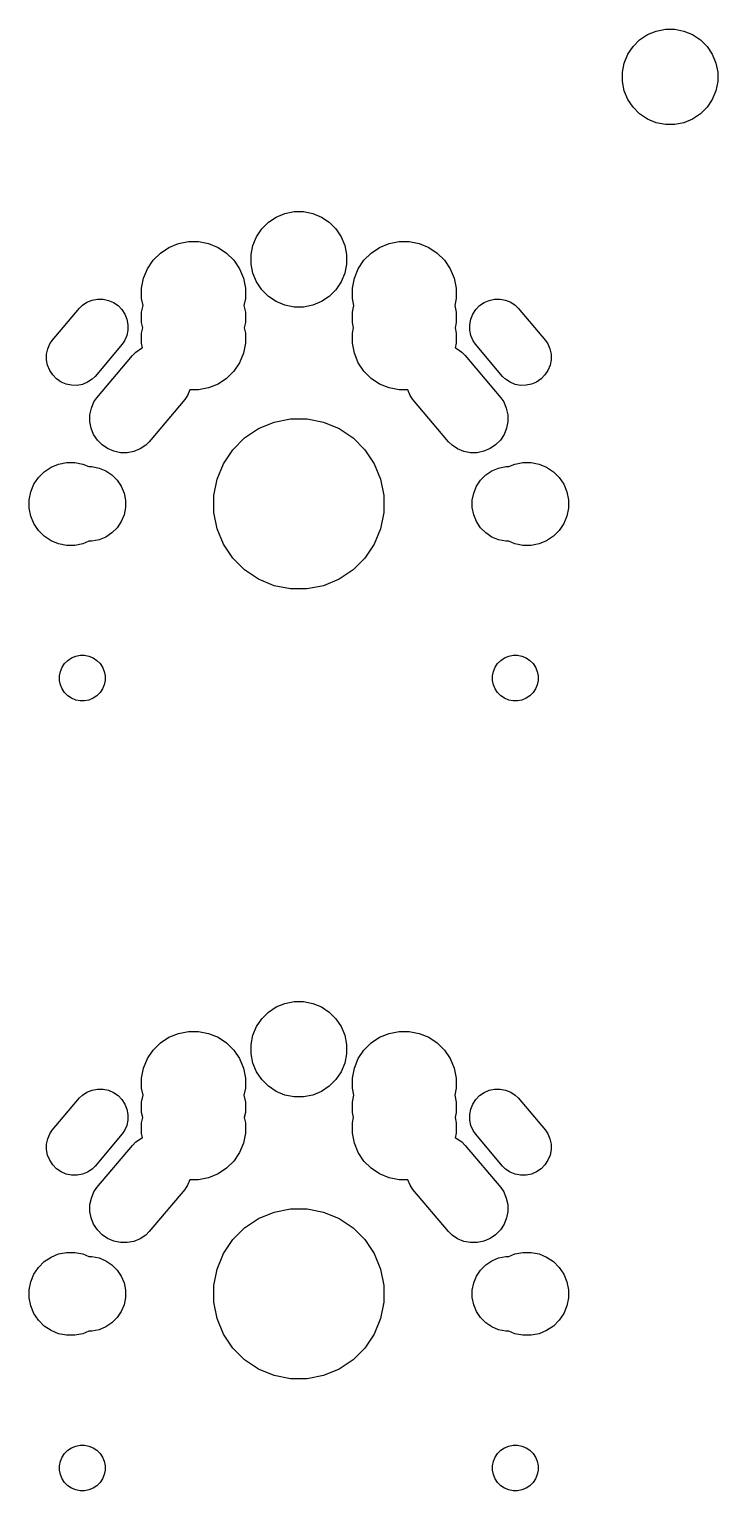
# Model space of a CAD drawing. Extents: x 38 to 192, y -155 to -33.
# Drawn here: x 136.75 to 153.35, y -92.8 to -57.55 of the extents above; entities that cross this region are included whole.
import ezdxf

# ---------------------------------------------------------------- set-up
doc = ezdxf.new("R2010")
doc.units = 0
doc.layers.add('BLACK', color=7, linetype='CONTINUOUS')

msp = doc.modelspace()

# ---------------------------------------------------------------- linework, layer by layer
at = {"layer": 'BLACK', "linetype": 'CONTINUOUS'}
for p, q in [((151.307, -57.9669), (151.467, -57.8067)), ((151.467, -57.8067), (151.655, -57.6809)), ((151.655, -57.6809), (151.865, -57.5942)), ((151.865, -57.5942), (152.087, -57.55)), ((152.087, -57.55), (152.313, -57.55)), ((152.313, -57.55), (152.535, -57.5942)), ((152.535, -57.5942), (152.745, -57.6809)), ((152.745, -57.6809), (152.933, -57.8067)), ((152.933, -57.8067), (153.093, -57.9669)), ((151.094, -58.3646), (151.181, -58.1553)), ((151.181, -58.1553), (151.307, -57.9669)), ((153.093, -57.9669), (153.219, -58.1553)), ((153.219, -58.1553), (153.306, -58.3646)), ((151.05, -58.5867), (151.094, -58.3646)), ((153.306, -58.3646), (153.35, -58.5867)), ((151.05, -58.8133), (151.05, -58.5867)), ((151.094, -59.0354), (151.05, -58.8133)), ((153.35, -58.8133), (153.306, -59.0354)), ((153.35, -58.5867), (153.35, -58.8133)), ((151.181, -59.2447), (151.094, -59.0354)), ((153.306, -59.0354), (153.219, -59.2447)), ((151.307, -59.4331), (151.181, -59.2447)), ((151.467, -59.5933), (151.307, -59.4331)), ((153.093, -59.4331), (152.933, -59.5933)), ((153.219, -59.2447), (153.093, -59.4331)), ((151.655, -59.7191), (151.467, -59.5933)), ((151.865, -59.8058), (151.655, -59.7191)), ((152.087, -59.85), (151.865, -59.8058)), ((152.313, -59.85), (152.087, -59.85)), ((152.535, -59.8058), (152.313, -59.85)), ((152.745, -59.7191), (152.535, -59.8058)), ((152.933, -59.5933), (152.745, -59.7191)), ((142.705, -62.0809), (142.915, -61.9942)), ((142.915, -61.9942), (143.137, -61.95)), ((143.137, -61.95), (143.363, -61.95)), ((143.363, -61.95), (143.585, -61.9942)), ((143.585, -61.9942), (143.795, -62.0809)), ((142.231, -62.5553), (142.357, -62.3669)), ((142.357, -62.3669), (142.517, -62.2067)), ((142.517, -62.2067), (142.705, -62.0809)), ((143.795, -62.0809), (143.983, -62.2067)), ((143.983, -62.2067), (144.143, -62.3669)), ((144.143, -62.3669), (144.269, -62.5553)), ((140.118, -62.8123), (140.345, -62.718)), ((140.345, -62.718), (140.587, -62.67)), ((140.587, -62.67), (140.833, -62.67)), ((140.833, -62.67), (141.075, -62.718)), ((141.075, -62.718), (141.302, -62.8123)), ((142.144, -62.7646), (142.231, -62.5553)), ((144.269, -62.5553), (144.356, -62.7646)), ((145.198, -62.8123), (145.425, -62.718)), ((145.425, -62.718), (145.667, -62.67)), ((145.667, -62.67), (145.913, -62.67)), ((145.913, -62.67), (146.155, -62.718)), ((146.155, -62.718), (146.382, -62.8123)), ((139.739, -63.1232), (139.913, -62.9491)), ((139.913, -62.9491), (140.118, -62.8123)), ((141.302, -62.8123), (141.507, -62.9491)), ((141.507, -62.9491), (141.681, -63.1232)), ((142.1, -62.9867), (142.144, -62.7646)), ((142.1, -63.2133), (142.1, -62.9867)), ((144.356, -62.7646), (144.4, -62.9867)), ((144.4, -62.9867), (144.4, -63.2133)), ((144.819, -63.1232), (144.993, -62.9491)), ((144.993, -62.9491), (145.198, -62.8123)), ((146.382, -62.8123), (146.587, -62.9491)), ((146.587, -62.9491), (146.761, -63.1232)), ((139.508, -63.5554), (139.602, -63.3279)), ((139.602, -63.3279), (139.739, -63.1232)), ((141.681, -63.1232), (141.818, -63.3279)), ((141.818, -63.3279), (141.912, -63.5554)), ((142.144, -63.4354), (142.1, -63.2133)), ((142.231, -63.6447), (142.144, -63.4354)), ((144.356, -63.4354), (144.269, -63.6447)), ((144.4, -63.2133), (144.356, -63.4354)), ((144.588, -63.5554), (144.682, -63.3279)), ((144.682, -63.3279), (144.819, -63.1232)), ((146.761, -63.1232), (146.898, -63.3279)), ((146.898, -63.3279), (146.992, -63.5554)), ((139.46, -63.7969), (139.508, -63.5554)), ((139.46, -64.0431), (139.46, -63.7969)), ((141.912, -63.5554), (141.96, -63.7969)), ((141.96, -63.7969), (141.96, -64.0431)), ((142.357, -63.8331), (142.231, -63.6447)), ((144.269, -63.6447), (144.143, -63.8331)), ((144.54, -63.7969), (144.588, -63.5554)), ((144.54, -64.0431), (144.54, -63.7969)), ((146.992, -63.5554), (147.04, -63.7969)), ((147.04, -63.7969), (147.04, -64.0431)), ((138.031, -64.2072), (138.142, -64.1345)), ((138.142, -64.1345), (138.266, -64.085)), ((138.266, -64.085), (138.396, -64.0604)), ((138.396, -64.0604), (138.529, -64.0619)), ((138.529, -64.0619), (138.659, -64.0893)), ((138.659, -64.0893), (138.782, -64.1415)), ((138.782, -64.1415), (138.891, -64.2165)), ((139.493, -64.21), (139.46, -64.0431)), ((141.96, -64.0431), (141.927, -64.21)), ((142.517, -63.9933), (142.357, -63.8331)), ((142.705, -64.1191), (142.517, -63.9933)), ((142.915, -64.2058), (142.705, -64.1191)), ((143.795, -64.1191), (143.585, -64.2058)), ((143.983, -63.9933), (143.795, -64.1191)), ((144.143, -63.8331), (143.983, -63.9933)), ((144.573, -64.21), (144.54, -64.0431)), ((147.04, -64.0431), (147.007, -64.21)), ((147.609, -64.2165), (147.718, -64.1415)), ((147.718, -64.1415), (147.841, -64.0893)), ((147.841, -64.0893), (147.971, -64.0619)), ((147.971, -64.0619), (148.104, -64.0604)), ((148.104, -64.0604), (148.234, -64.085)), ((148.234, -64.085), (148.358, -64.1345)), ((148.358, -64.1345), (148.469, -64.2072)), ((137.306, -65.0554), (137.96, -64.2768)), ((137.96, -64.2768), (138.031, -64.2072)), ((138.891, -64.2165), (138.984, -64.3116)), ((138.984, -64.3116), (139.057, -64.4229)), ((139.057, -64.4229), (139.106, -64.5463)), ((139.46, -64.3769), (139.493, -64.21)), ((139.46, -64.6231), (139.46, -64.3769)), ((141.927, -64.21), (141.96, -64.3769)), ((141.96, -64.3769), (141.96, -64.6231)), ((143.137, -64.25), (142.915, -64.2058)), ((143.363, -64.25), (143.137, -64.25)), ((143.585, -64.2058), (143.363, -64.25)), ((144.54, -64.3769), (144.573, -64.21)), ((144.54, -64.6231), (144.54, -64.3769)), ((147.007, -64.21), (147.04, -64.3769)), ((147.04, -64.3769), (147.04, -64.6231)), ((147.394, -64.5463), (147.443, -64.4229)), ((147.443, -64.4229), (147.516, -64.3116)), ((147.516, -64.3116), (147.609, -64.2165)), ((148.469, -64.2072), (148.54, -64.2768)), ((148.54, -64.2768), (149.194, -65.0554)), ((139.13, -64.81), (139.102, -64.9401)), ((139.106, -64.5463), (139.131, -64.677)), ((139.131, -64.677), (139.13, -64.81)), ((139.485, -64.75), (139.46, -64.6231)), ((139.46, -64.8769), (139.485, -64.75)), ((141.96, -64.6231), (141.935, -64.75)), ((141.935, -64.75), (141.96, -64.8769)), ((144.565, -64.75), (144.54, -64.6231)), ((144.54, -64.8769), (144.565, -64.75)), ((147.04, -64.6231), (147.015, -64.75)), ((147.015, -64.75), (147.04, -64.8769)), ((147.369, -64.677), (147.394, -64.5463)), ((147.37, -64.81), (147.369, -64.677)), ((147.398, -64.9401), (147.37, -64.81)), ((137.198, -65.2599), (137.25, -65.1376)), ((137.25, -65.1376), (137.306, -65.0554)), ((138.994, -65.1446), (138.34, -65.9232)), ((139.05, -65.0624), (138.994, -65.1446)), ((139.102, -64.9401), (139.05, -65.0624)), ((139.46, -65.1231), (139.46, -64.8769)), ((139.483, -65.2364), (139.46, -65.1231)), ((141.96, -65.1231), (141.912, -65.3646)), ((141.96, -64.8769), (141.96, -65.1231)), ((144.54, -65.1231), (144.54, -64.8769)), ((144.588, -65.3646), (144.54, -65.1231)), ((147.04, -65.1231), (147.017, -65.2364)), ((147.04, -64.8769), (147.04, -65.1231)), ((147.45, -65.0624), (147.398, -64.9401)), ((147.506, -65.1446), (147.45, -65.0624)), ((148.16, -65.9232), (147.506, -65.1446)), ((149.194, -65.0554), (149.25, -65.1376)), ((149.25, -65.1376), (149.302, -65.2599)), ((137.169, -65.523), (137.17, -65.39)), ((137.194, -65.6537), (137.169, -65.523)), ((137.17, -65.39), (137.198, -65.2599)), ((138.38, -66.4395), (139.236, -65.4199)), ((139.236, -65.4199), (139.323, -65.3347)), ((139.323, -65.3347), (139.459, -65.2459)), ((139.459, -65.2459), (139.483, -65.2364)), ((141.912, -65.3646), (141.818, -65.5921)), ((144.682, -65.5921), (144.588, -65.3646)), ((147.017, -65.2364), (147.041, -65.2459)), ((147.041, -65.2459), (147.177, -65.3347)), ((147.177, -65.3347), (147.264, -65.4199)), ((147.264, -65.4199), (148.12, -66.4395)), ((149.302, -65.2599), (149.33, -65.39)), ((149.331, -65.523), (149.306, -65.6537)), ((149.33, -65.39), (149.331, -65.523)), ((137.243, -65.7771), (137.194, -65.6537)), ((137.316, -65.8884), (137.243, -65.7771)), ((137.409, -65.9835), (137.316, -65.8884)), ((141.681, -65.7968), (141.507, -65.9709)), ((141.818, -65.5921), (141.681, -65.7968)), ((144.819, -65.7968), (144.682, -65.5921)), ((144.993, -65.9709), (144.819, -65.7968)), ((149.184, -65.8884), (149.091, -65.9835)), ((149.257, -65.7771), (149.184, -65.8884)), ((149.306, -65.6537), (149.257, -65.7771)), ((137.518, -66.0585), (137.409, -65.9835)), ((137.641, -66.1107), (137.518, -66.0585)), ((137.771, -66.1381), (137.641, -66.1107)), ((137.904, -66.1396), (137.771, -66.1381)), ((138.034, -66.115), (137.904, -66.1396)), ((138.158, -66.0655), (138.034, -66.115)), ((138.269, -65.9928), (138.158, -66.0655)), ((138.34, -65.9232), (138.269, -65.9928)), ((140.624, -66.25), (140.569, -66.38)), ((140.833, -66.25), (140.624, -66.25)), ((141.075, -66.202), (140.833, -66.25)), ((141.302, -66.1077), (141.075, -66.202)), ((141.507, -65.9709), (141.302, -66.1077)), ((145.198, -66.1077), (144.993, -65.9709)), ((145.425, -66.202), (145.198, -66.1077)), ((145.667, -66.25), (145.425, -66.202)), ((145.876, -66.25), (145.667, -66.25)), ((145.931, -66.38), (145.876, -66.25)), ((148.231, -65.9928), (148.16, -65.9232)), ((148.342, -66.0655), (148.231, -65.9928)), ((148.466, -66.115), (148.342, -66.0655)), ((148.596, -66.1396), (148.466, -66.115)), ((148.729, -66.1381), (148.596, -66.1396)), ((148.859, -66.1107), (148.729, -66.1381)), ((148.982, -66.0585), (148.859, -66.1107)), ((149.091, -65.9835), (148.982, -66.0585)), ((138.248, -66.6895), (138.311, -66.54)), ((138.311, -66.54), (138.38, -66.4395)), ((140.5, -66.4805), (139.644, -67.5001)), ((140.569, -66.38), (140.5, -66.4805)), ((146, -66.4805), (145.931, -66.38)), ((146.856, -67.5001), (146, -66.4805)), ((148.12, -66.4395), (148.189, -66.54)), ((148.189, -66.54), (148.252, -66.6895)), ((138.212, -67.011), (138.214, -66.8485)), ((138.214, -66.8485), (138.248, -66.6895)), ((142.652, -67.0288), (143.048, -66.95)), ((143.048, -66.95), (143.452, -66.95)), ((143.452, -66.95), (143.848, -67.0288)), ((148.252, -66.6895), (148.286, -66.8485)), ((148.286, -66.8485), (148.288, -67.011)), ((138.242, -67.1708), (138.212, -67.011)), ((138.303, -67.3216), (138.242, -67.1708)), ((138.392, -67.4577), (138.303, -67.3216)), ((141.943, -67.4077), (142.279, -67.1833)), ((142.279, -67.1833), (142.652, -67.0288)), ((143.848, -67.0288), (144.221, -67.1833)), ((144.221, -67.1833), (144.557, -67.4077)), ((148.197, -67.3216), (148.108, -67.4577)), ((148.258, -67.1708), (148.197, -67.3216)), ((148.288, -67.011), (148.258, -67.1708)), ((138.505, -67.5738), (138.392, -67.4577)), ((138.64, -67.6656), (138.505, -67.5738)), ((138.789, -67.7294), (138.64, -67.6656)), ((139.421, -67.6741), (139.27, -67.7347)), ((139.557, -67.5853), (139.421, -67.6741)), ((139.644, -67.5001), (139.557, -67.5853)), ((141.658, -67.6932), (141.943, -67.4077)), ((144.557, -67.4077), (144.842, -67.6932)), ((146.943, -67.5853), (146.856, -67.5001)), ((147.079, -67.6741), (146.943, -67.5853)), ((147.23, -67.7347), (147.079, -67.6741)), ((147.86, -67.6656), (147.711, -67.7294)), ((147.995, -67.5738), (147.86, -67.6656)), ((148.108, -67.4577), (147.995, -67.5738)), ((137.458, -68.0384), (137.652, -68)), ((137.652, -68), (137.848, -68)), ((137.848, -68), (138.042, -68.0384)), ((138.948, -67.7628), (138.789, -67.7294)), ((139.111, -67.7646), (138.948, -67.7628)), ((139.27, -67.7347), (139.111, -67.7646)), ((141.279, -68.402), (141.433, -68.029)), ((141.433, -68.029), (141.658, -67.6932)), ((144.842, -67.6932), (145.067, -68.029)), ((145.067, -68.029), (145.221, -68.402)), ((147.389, -67.7646), (147.23, -67.7347)), ((147.552, -67.7628), (147.389, -67.7646)), ((147.711, -67.7294), (147.552, -67.7628)), ((148.458, -68.0384), (148.652, -68)), ((148.652, -68), (148.848, -68)), ((148.848, -68), (149.042, -68.0384)), ((136.864, -68.5263), (136.973, -68.3625)), ((136.973, -68.3625), (137.113, -68.2232)), ((137.113, -68.2232), (137.276, -68.1138)), ((137.276, -68.1138), (137.458, -68.0384)), ((138.042, -68.0384), (138.19, -68.1)), ((138.19, -68.1), (138.259, -68.1)), ((138.259, -68.1), (138.433, -68.1346)), ((138.433, -68.1346), (138.596, -68.2024)), ((138.596, -68.2024), (138.744, -68.3009)), ((138.744, -68.3009), (138.869, -68.4263)), ((147.631, -68.4263), (147.756, -68.3009)), ((147.756, -68.3009), (147.904, -68.2024)), ((147.904, -68.2024), (148.067, -68.1346)), ((148.067, -68.1346), (148.241, -68.1)), ((148.241, -68.1), (148.31, -68.1)), ((148.31, -68.1), (148.458, -68.0384)), ((149.042, -68.0384), (149.224, -68.1138)), ((149.224, -68.1138), (149.387, -68.2232)), ((149.387, -68.2232), (149.527, -68.3625)), ((149.527, -68.3625), (149.636, -68.5263)), ((136.75, -68.9015), (136.788, -68.7083)), ((136.788, -68.7083), (136.864, -68.5263)), ((138.869, -68.4263), (138.968, -68.5737)), ((138.968, -68.5737), (139.035, -68.7375)), ((139.035, -68.7375), (139.07, -68.9114)), ((141.2, -68.7981), (141.279, -68.402)), ((145.221, -68.402), (145.3, -68.7981)), ((147.43, -68.9114), (147.465, -68.7375)), ((147.465, -68.7375), (147.532, -68.5737)), ((147.532, -68.5737), (147.631, -68.4263)), ((149.636, -68.5263), (149.712, -68.7083)), ((149.712, -68.7083), (149.75, -68.9015)), ((136.75, -69.0985), (136.75, -68.9015)), ((139.07, -69.0886), (139.035, -69.2625)), ((139.07, -68.9114), (139.07, -69.0886)), ((141.2, -69.2019), (141.2, -68.7981)), ((145.3, -68.7981), (145.3, -69.2019)), ((147.43, -69.0886), (147.43, -68.9114)), ((147.465, -69.2625), (147.43, -69.0886)), ((149.75, -68.9015), (149.75, -69.0985)), ((136.788, -69.2917), (136.75, -69.0985)), ((136.864, -69.4737), (136.788, -69.2917)), ((138.968, -69.4263), (138.869, -69.5737)), ((139.035, -69.2625), (138.968, -69.4263)), ((141.279, -69.598), (141.2, -69.2019)), ((145.3, -69.2019), (145.221, -69.598)), ((147.532, -69.4263), (147.465, -69.2625)), ((147.631, -69.5737), (147.532, -69.4263)), ((149.712, -69.2917), (149.636, -69.4737)), ((149.75, -69.0985), (149.712, -69.2917)), ((136.973, -69.6375), (136.864, -69.4737)), ((137.113, -69.7768), (136.973, -69.6375)), ((137.276, -69.8862), (137.113, -69.7768)), ((138.744, -69.6991), (138.596, -69.7976)), ((138.869, -69.5737), (138.744, -69.6991)), ((141.433, -69.971), (141.279, -69.598)), ((145.221, -69.598), (145.067, -69.971)), ((147.756, -69.6991), (147.631, -69.5737)), ((147.904, -69.7976), (147.756, -69.6991)), ((149.387, -69.7768), (149.224, -69.8862)), ((149.527, -69.6375), (149.387, -69.7768)), ((149.636, -69.4737), (149.527, -69.6375)), ((137.458, -69.9616), (137.276, -69.8862)), ((137.652, -70), (137.458, -69.9616)), ((137.848, -70), (137.652, -70)), ((138.042, -69.9616), (137.848, -70)), ((138.19, -69.9), (138.042, -69.9616)), ((138.259, -69.9), (138.19, -69.9)), ((138.433, -69.8654), (138.259, -69.9)), ((138.596, -69.7976), (138.433, -69.8654)), ((141.658, -70.3068), (141.433, -69.971)), ((145.067, -69.971), (144.842, -70.3068)), ((148.067, -69.8654), (147.904, -69.7976)), ((148.241, -69.9), (148.067, -69.8654)), ((148.31, -69.9), (148.241, -69.9)), ((148.458, -69.9616), (148.31, -69.9)), ((148.652, -70), (148.458, -69.9616)), ((148.848, -70), (148.652, -70)), ((149.042, -69.9616), (148.848, -70)), ((149.224, -69.8862), (149.042, -69.9616)), ((141.943, -70.5923), (141.658, -70.3068)), ((144.842, -70.3068), (144.557, -70.5923)), ((142.279, -70.8167), (141.943, -70.5923)), ((142.652, -70.9712), (142.279, -70.8167)), ((144.221, -70.8167), (143.848, -70.9712)), ((144.557, -70.5923), (144.221, -70.8167)), ((143.048, -71.05), (142.652, -70.9712)), ((143.452, -71.05), (143.048, -71.05)), ((143.848, -70.9712), (143.452, -71.05)), ((137.501, -73.0396), (137.543, -72.9395)), ((137.543, -72.9395), (137.603, -72.8494)), ((137.603, -72.8494), (137.679, -72.7728)), ((137.679, -72.7728), (137.769, -72.7126)), ((137.769, -72.7126), (137.87, -72.6711)), ((137.87, -72.6711), (137.976, -72.65)), ((137.976, -72.65), (138.084, -72.65)), ((138.084, -72.65), (138.19, -72.6711)), ((138.19, -72.6711), (138.291, -72.7126)), ((138.291, -72.7126), (138.381, -72.7728)), ((138.381, -72.7728), (138.457, -72.8494)), ((138.457, -72.8494), (138.517, -72.9395)), ((138.517, -72.9395), (138.559, -73.0396)), ((147.941, -73.0396), (147.983, -72.9395)), ((147.983, -72.9395), (148.043, -72.8494)), ((148.043, -72.8494), (148.119, -72.7728)), ((148.119, -72.7728), (148.209, -72.7126)), ((148.209, -72.7126), (148.31, -72.6711)), ((148.31, -72.6711), (148.416, -72.65)), ((148.416, -72.65), (148.524, -72.65)), ((148.524, -72.65), (148.63, -72.6711)), ((148.63, -72.6711), (148.731, -72.7126)), ((148.731, -72.7126), (148.821, -72.7728)), ((148.821, -72.7728), (148.897, -72.8494)), ((148.897, -72.8494), (148.957, -72.9395)), ((148.957, -72.9395), (148.999, -73.0396)), ((137.48, -73.1458), (137.501, -73.0396)), ((137.48, -73.2542), (137.48, -73.1458)), ((137.501, -73.3604), (137.48, -73.2542)), ((138.559, -73.0396), (138.58, -73.1458)), ((138.58, -73.2542), (138.559, -73.3604)), ((138.58, -73.1458), (138.58, -73.2542)), ((147.92, -73.1458), (147.941, -73.0396)), ((147.92, -73.2542), (147.92, -73.1458)), ((147.941, -73.3604), (147.92, -73.2542)), ((148.999, -73.0396), (149.02, -73.1458)), ((149.02, -73.2542), (148.999, -73.3604)), ((149.02, -73.1458), (149.02, -73.2542)), ((137.543, -73.4605), (137.501, -73.3604)), ((137.603, -73.5506), (137.543, -73.4605)), ((137.679, -73.6272), (137.603, -73.5506)), ((137.769, -73.6874), (137.679, -73.6272)), ((138.381, -73.6272), (138.291, -73.6874)), ((138.457, -73.5506), (138.381, -73.6272)), ((138.517, -73.4605), (138.457, -73.5506)), ((138.559, -73.3604), (138.517, -73.4605)), ((147.983, -73.4605), (147.941, -73.3604)), ((148.043, -73.5506), (147.983, -73.4605)), ((148.119, -73.6272), (148.043, -73.5506)), ((148.209, -73.6874), (148.119, -73.6272)), ((148.821, -73.6272), (148.731, -73.6874)), ((148.897, -73.5506), (148.821, -73.6272)), ((148.957, -73.4605), (148.897, -73.5506)), ((148.999, -73.3604), (148.957, -73.4605)), ((137.87, -73.7289), (137.769, -73.6874)), ((137.976, -73.75), (137.87, -73.7289)), ((138.084, -73.75), (137.976, -73.75)), ((138.19, -73.7289), (138.084, -73.75)), ((138.291, -73.6874), (138.19, -73.7289)), ((148.31, -73.7289), (148.209, -73.6874)), ((148.416, -73.75), (148.31, -73.7289)), ((148.524, -73.75), (148.416, -73.75)), ((148.63, -73.7289), (148.524, -73.75)), ((148.731, -73.6874), (148.63, -73.7289)), ((142.705, -81.1309), (142.915, -81.0442)), ((142.915, -81.0442), (143.137, -81)), ((143.137, -81), (143.363, -81)), ((143.363, -81), (143.585, -81.0442)), ((143.585, -81.0442), (143.795, -81.1309)), ((142.231, -81.6053), (142.357, -81.4169)), ((142.357, -81.4169), (142.517, -81.2567)), ((142.517, -81.2567), (142.705, -81.1309)), ((143.795, -81.1309), (143.983, -81.2567)), ((143.983, -81.2567), (144.143, -81.4169)), ((144.143, -81.4169), (144.269, -81.6053)), ((140.118, -81.8623), (140.345, -81.768)), ((140.345, -81.768), (140.587, -81.72)), ((140.587, -81.72), (140.833, -81.72)), ((140.833, -81.72), (141.075, -81.768)), ((141.075, -81.768), (141.302, -81.8623)), ((142.144, -81.8146), (142.231, -81.6053)), ((144.269, -81.6053), (144.356, -81.8146)), ((145.198, -81.8623), (145.425, -81.768)), ((145.425, -81.768), (145.667, -81.72)), ((145.667, -81.72), (145.913, -81.72)), ((145.913, -81.72), (146.155, -81.768)), ((146.155, -81.768), (146.382, -81.8623)), ((139.739, -82.1732), (139.913, -81.9991)), ((139.913, -81.9991), (140.118, -81.8623)), ((141.302, -81.8623), (141.507, -81.9991)), ((141.507, -81.9991), (141.681, -82.1732)), ((142.1, -82.0367), (142.144, -81.8146)), ((142.1, -82.2633), (142.1, -82.0367)), ((144.356, -81.8146), (144.4, -82.0367)), ((144.4, -82.0367), (144.4, -82.2633)), ((144.819, -82.1732), (144.993, -81.9991)), ((144.993, -81.9991), (145.198, -81.8623)), ((146.382, -81.8623), (146.587, -81.9991)), ((146.587, -81.9991), (146.761, -82.1732)), ((139.508, -82.6054), (139.602, -82.3779)), ((139.602, -82.3779), (139.739, -82.1732)), ((141.681, -82.1732), (141.818, -82.3779)), ((141.818, -82.3779), (141.912, -82.6054)), ((142.144, -82.4854), (142.1, -82.2633)), ((144.4, -82.2633), (144.356, -82.4854)), ((144.588, -82.6054), (144.682, -82.3779)), ((144.682, -82.3779), (144.819, -82.1732)), ((146.761, -82.1732), (146.898, -82.3779)), ((146.898, -82.3779), (146.992, -82.6054)), ((139.46, -82.8469), (139.508, -82.6054)), ((141.912, -82.6054), (141.96, -82.8469)), ((142.231, -82.6947), (142.144, -82.4854)), ((142.357, -82.8831), (142.231, -82.6947)), ((144.269, -82.6947), (144.143, -82.8831)), ((144.356, -82.4854), (144.269, -82.6947)), ((144.54, -82.8469), (144.588, -82.6054)), ((146.992, -82.6054), (147.04, -82.8469)), ((138.031, -83.2572), (138.142, -83.1845)), ((138.142, -83.1845), (138.266, -83.135)), ((138.266, -83.135), (138.396, -83.1104)), ((138.396, -83.1104), (138.529, -83.1119)), ((138.529, -83.1119), (138.659, -83.1393)), ((138.659, -83.1393), (138.782, -83.1915)), ((139.46, -83.0931), (139.46, -82.8469)), ((139.493, -83.26), (139.46, -83.0931)), ((141.96, -83.0931), (141.927, -83.26)), ((141.96, -82.8469), (141.96, -83.0931)), ((142.517, -83.0433), (142.357, -82.8831)), ((142.705, -83.1691), (142.517, -83.0433)), ((142.915, -83.2558), (142.705, -83.1691)), ((143.795, -83.1691), (143.585, -83.2558)), ((143.983, -83.0433), (143.795, -83.1691)), ((144.143, -82.8831), (143.983, -83.0433)), ((144.54, -83.0931), (144.54, -82.8469)), ((144.573, -83.26), (144.54, -83.0931)), ((147.04, -83.0931), (147.007, -83.26)), ((147.04, -82.8469), (147.04, -83.0931)), ((147.718, -83.1915), (147.841, -83.1393)), ((147.841, -83.1393), (147.971, -83.1119)), ((147.971, -83.1119), (148.104, -83.1104)), ((148.104, -83.1104), (148.234, -83.135)), ((148.234, -83.135), (148.358, -83.1845)), ((148.358, -83.1845), (148.469, -83.2572)), ((137.306, -84.1054), (137.96, -83.3268)), ((137.96, -83.3268), (138.031, -83.2572)), ((138.782, -83.1915), (138.891, -83.2665)), ((138.891, -83.2665), (138.984, -83.3616)), ((138.984, -83.3616), (139.057, -83.4729)), ((139.057, -83.4729), (139.106, -83.5963)), ((139.46, -83.4269), (139.493, -83.26)), ((139.46, -83.6731), (139.46, -83.4269)), ((141.927, -83.26), (141.96, -83.4269)), ((141.96, -83.4269), (141.96, -83.6731)), ((143.137, -83.3), (142.915, -83.2558)), ((143.363, -83.3), (143.137, -83.3)), ((143.585, -83.2558), (143.363, -83.3)), ((144.54, -83.4269), (144.573, -83.26)), ((144.54, -83.6731), (144.54, -83.4269)), ((147.007, -83.26), (147.04, -83.4269)), ((147.04, -83.4269), (147.04, -83.6731)), ((147.394, -83.5963), (147.443, -83.4729)), ((147.443, -83.4729), (147.516, -83.3616)), ((147.516, -83.3616), (147.609, -83.2665)), ((147.609, -83.2665), (147.718, -83.1915)), ((148.469, -83.2572), (148.54, -83.3268)), ((148.54, -83.3268), (149.194, -84.1054)), ((139.13, -83.86), (139.102, -83.9901)), ((139.106, -83.5963), (139.131, -83.727)), ((139.131, -83.727), (139.13, -83.86)), ((139.485, -83.8), (139.46, -83.6731)), ((139.46, -83.9269), (139.485, -83.8)), ((141.96, -83.6731), (141.935, -83.8)), ((141.935, -83.8), (141.96, -83.9269)), ((144.565, -83.8), (144.54, -83.6731)), ((144.54, -83.9269), (144.565, -83.8)), ((147.04, -83.6731), (147.015, -83.8)), ((147.015, -83.8), (147.04, -83.9269)), ((147.369, -83.727), (147.394, -83.5963)), ((147.37, -83.86), (147.369, -83.727)), ((147.398, -83.9901), (147.37, -83.86)), ((137.198, -84.3099), (137.25, -84.1876)), ((137.25, -84.1876), (137.306, -84.1054)), ((138.994, -84.1946), (138.34, -84.9732)), ((139.05, -84.1124), (138.994, -84.1946)), ((139.102, -83.9901), (139.05, -84.1124)), ((139.46, -84.1731), (139.46, -83.9269)), ((139.483, -84.2864), (139.46, -84.1731)), ((141.96, -84.1731), (141.912, -84.4146)), ((141.96, -83.9269), (141.96, -84.1731)), ((144.54, -84.1731), (144.54, -83.9269)), ((144.588, -84.4146), (144.54, -84.1731)), ((147.04, -84.1731), (147.017, -84.2864)), ((147.04, -83.9269), (147.04, -84.1731)), ((147.45, -84.1124), (147.398, -83.9901)), ((147.506, -84.1946), (147.45, -84.1124)), ((148.16, -84.9732), (147.506, -84.1946)), ((149.194, -84.1054), (149.25, -84.1876)), ((149.25, -84.1876), (149.302, -84.3099)), ((137.169, -84.573), (137.17, -84.44)), ((137.194, -84.7037), (137.169, -84.573)), ((137.17, -84.44), (137.198, -84.3099)), ((138.38, -85.4895), (139.236, -84.4699)), ((139.236, -84.4699), (139.323, -84.3847)), ((139.323, -84.3847), (139.459, -84.2959)), ((139.459, -84.2959), (139.483, -84.2864)), ((141.912, -84.4146), (141.818, -84.6421)), ((144.682, -84.6421), (144.588, -84.4146)), ((147.017, -84.2864), (147.041, -84.2959)), ((147.041, -84.2959), (147.177, -84.3847)), ((147.177, -84.3847), (147.264, -84.4699)), ((147.264, -84.4699), (148.12, -85.4895)), ((149.302, -84.3099), (149.33, -84.44)), ((149.331, -84.573), (149.306, -84.7037)), ((149.33, -84.44), (149.331, -84.573)), ((137.243, -84.8271), (137.194, -84.7037)), ((137.316, -84.9384), (137.243, -84.8271)), ((137.409, -85.0335), (137.316, -84.9384)), ((141.681, -84.8468), (141.507, -85.0209)), ((141.818, -84.6421), (141.681, -84.8468)), ((144.819, -84.8468), (144.682, -84.6421)), ((144.993, -85.0209), (144.819, -84.8468)), ((149.184, -84.9384), (149.091, -85.0335)), ((149.257, -84.8271), (149.184, -84.9384)), ((149.306, -84.7037), (149.257, -84.8271)), ((137.518, -85.1085), (137.409, -85.0335)), ((137.641, -85.1607), (137.518, -85.1085)), ((137.771, -85.1881), (137.641, -85.1607)), ((137.904, -85.1896), (137.771, -85.1881)), ((138.034, -85.165), (137.904, -85.1896)), ((138.158, -85.1155), (138.034, -85.165)), ((138.269, -85.0428), (138.158, -85.1155)), ((138.34, -84.9732), (138.269, -85.0428)), ((140.624, -85.3), (140.569, -85.43)), ((140.833, -85.3), (140.624, -85.3)), ((141.075, -85.252), (140.833, -85.3)), ((141.302, -85.1577), (141.075, -85.252)), ((141.507, -85.0209), (141.302, -85.1577)), ((145.198, -85.1577), (144.993, -85.0209)), ((145.425, -85.252), (145.198, -85.1577)), ((145.667, -85.3), (145.425, -85.252)), ((145.876, -85.3), (145.667, -85.3)), ((145.931, -85.43), (145.876, -85.3)), ((148.231, -85.0428), (148.16, -84.9732)), ((148.342, -85.1155), (148.231, -85.0428)), ((148.466, -85.165), (148.342, -85.1155)), ((148.596, -85.1896), (148.466, -85.165)), ((148.729, -85.1881), (148.596, -85.1896)), ((148.859, -85.1607), (148.729, -85.1881)), ((148.982, -85.1085), (148.859, -85.1607)), ((149.091, -85.0335), (148.982, -85.1085)), ((138.248, -85.7395), (138.311, -85.59)), ((138.311, -85.59), (138.38, -85.4895)), ((140.5, -85.5305), (139.644, -86.5501)), ((140.569, -85.43), (140.5, -85.5305)), ((146, -85.5305), (145.931, -85.43)), ((146.856, -86.5501), (146, -85.5305)), ((148.12, -85.4895), (148.189, -85.59)), ((148.189, -85.59), (148.252, -85.7395)), ((138.212, -86.061), (138.214, -85.8985)), ((138.214, -85.8985), (138.248, -85.7395)), ((142.652, -86.0788), (143.048, -86)), ((143.048, -86), (143.452, -86)), ((143.452, -86), (143.848, -86.0788)), ((148.252, -85.7395), (148.286, -85.8985)), ((148.286, -85.8985), (148.288, -86.061)), ((138.242, -86.2208), (138.212, -86.061)), ((138.303, -86.3716), (138.242, -86.2208)), ((141.943, -86.4577), (142.279, -86.2333)), ((142.279, -86.2333), (142.652, -86.0788)), ((143.848, -86.0788), (144.221, -86.2333)), ((144.221, -86.2333), (144.557, -86.4577)), ((148.258, -86.2208), (148.197, -86.3716)), ((148.288, -86.061), (148.258, -86.2208)), ((138.392, -86.5077), (138.303, -86.3716)), ((138.505, -86.6238), (138.392, -86.5077)), ((138.64, -86.7156), (138.505, -86.6238)), ((139.557, -86.6353), (139.421, -86.7241)), ((139.644, -86.5501), (139.557, -86.6353)), ((141.658, -86.7432), (141.943, -86.4577)), ((144.557, -86.4577), (144.842, -86.7432)), ((146.943, -86.6353), (146.856, -86.5501)), ((147.079, -86.7241), (146.943, -86.6353)), ((147.995, -86.6238), (147.86, -86.7156)), ((148.108, -86.5077), (147.995, -86.6238)), ((148.197, -86.3716), (148.108, -86.5077)), ((137.458, -87.0884), (137.652, -87.05)), ((137.652, -87.05), (137.848, -87.05)), ((137.848, -87.05), (138.042, -87.0884)), ((138.789, -86.7794), (138.64, -86.7156)), ((138.948, -86.8128), (138.789, -86.7794)), ((139.111, -86.8146), (138.948, -86.8128)), ((139.27, -86.7846), (139.111, -86.8146)), ((139.421, -86.7241), (139.27, -86.7846)), ((141.433, -87.079), (141.658, -86.7432)), ((144.842, -86.7432), (145.067, -87.079)), ((147.23, -86.7846), (147.079, -86.7241)), ((147.389, -86.8146), (147.23, -86.7846)), ((147.552, -86.8128), (147.389, -86.8146)), ((147.711, -86.7794), (147.552, -86.8128)), ((147.86, -86.7156), (147.711, -86.7794)), ((148.458, -87.0884), (148.652, -87.05)), ((148.652, -87.05), (148.848, -87.05)), ((148.848, -87.05), (149.042, -87.0884)), ((136.864, -87.5763), (136.973, -87.4125)), ((136.973, -87.4125), (137.113, -87.2732)), ((137.113, -87.2732), (137.276, -87.1638)), ((137.276, -87.1638), (137.458, -87.0884)), ((138.042, -87.0884), (138.19, -87.15)), ((138.19, -87.15), (138.259, -87.15)), ((138.259, -87.15), (138.433, -87.1846)), ((138.433, -87.1846), (138.596, -87.2524)), ((138.596, -87.2524), (138.744, -87.3509)), ((138.744, -87.3509), (138.869, -87.4763)), ((141.279, -87.452), (141.433, -87.079)), ((145.067, -87.079), (145.221, -87.452)), ((147.631, -87.4763), (147.756, -87.3509)), ((147.756, -87.3509), (147.904, -87.2524)), ((147.904, -87.2524), (148.067, -87.1846)), ((148.067, -87.1846), (148.241, -87.15)), ((148.241, -87.15), (148.31, -87.15)), ((148.31, -87.15), (148.458, -87.0884)), ((149.042, -87.0884), (149.224, -87.1638)), ((149.224, -87.1638), (149.387, -87.2732)), ((149.387, -87.2732), (149.527, -87.4125)), ((149.527, -87.4125), (149.636, -87.5763)), ((136.75, -87.9515), (136.788, -87.7583)), ((136.788, -87.7583), (136.864, -87.5763)), ((138.869, -87.4763), (138.968, -87.6237)), ((138.968, -87.6237), (139.035, -87.7875)), ((141.2, -87.8481), (141.279, -87.452)), ((145.221, -87.452), (145.3, -87.8481)), ((147.465, -87.7875), (147.532, -87.6237)), ((147.532, -87.6237), (147.631, -87.4763)), ((149.636, -87.5763), (149.712, -87.7583)), ((149.712, -87.7583), (149.75, -87.9515)), ((136.75, -88.1485), (136.75, -87.9515)), ((139.035, -87.7875), (139.07, -87.9614)), ((139.07, -87.9614), (139.07, -88.1386)), ((141.2, -88.2519), (141.2, -87.8481)), ((145.3, -87.8481), (145.3, -88.2519)), ((147.43, -87.9614), (147.465, -87.7875)), ((147.43, -88.1386), (147.43, -87.9614)), ((149.75, -87.9515), (149.75, -88.1485)), ((136.788, -88.3417), (136.75, -88.1485)), ((136.864, -88.5237), (136.788, -88.3417)), ((138.968, -88.4763), (138.869, -88.6237)), ((139.035, -88.3125), (138.968, -88.4763)), ((139.07, -88.1386), (139.035, -88.3125)), ((141.279, -88.648), (141.2, -88.2519)), ((145.3, -88.2519), (145.221, -88.648)), ((147.465, -88.3125), (147.43, -88.1386)), ((147.532, -88.4763), (147.465, -88.3125)), ((147.631, -88.6237), (147.532, -88.4763)), ((149.712, -88.3417), (149.636, -88.5237)), ((149.75, -88.1485), (149.712, -88.3417)), ((136.973, -88.6875), (136.864, -88.5237)), ((137.113, -88.8268), (136.973, -88.6875)), ((137.276, -88.9362), (137.113, -88.8268)), ((138.744, -88.7491), (138.596, -88.8476)), ((138.869, -88.6237), (138.744, -88.7491)), ((141.433, -89.021), (141.279, -88.648)), ((145.221, -88.648), (145.067, -89.021)), ((147.756, -88.7491), (147.631, -88.6237)), ((147.904, -88.8476), (147.756, -88.7491)), ((149.387, -88.8268), (149.224, -88.9362)), ((149.527, -88.6875), (149.387, -88.8268)), ((149.636, -88.5237), (149.527, -88.6875)), ((137.458, -89.0116), (137.276, -88.9362)), ((137.652, -89.05), (137.458, -89.0116)), ((137.848, -89.05), (137.652, -89.05)), ((138.042, -89.0116), (137.848, -89.05)), ((138.19, -88.95), (138.042, -89.0116)), ((138.259, -88.95), (138.19, -88.95)), ((138.433, -88.9154), (138.259, -88.95)), ((138.596, -88.8476), (138.433, -88.9154)), ((141.658, -89.3568), (141.433, -89.021)), ((145.067, -89.021), (144.842, -89.3568)), ((148.067, -88.9154), (147.904, -88.8476)), ((148.241, -88.95), (148.067, -88.9154)), ((148.31, -88.95), (148.241, -88.95)), ((148.458, -89.0116), (148.31, -88.95)), ((148.652, -89.05), (148.458, -89.0116)), ((148.848, -89.05), (148.652, -89.05)), ((149.042, -89.0116), (148.848, -89.05)), ((149.224, -88.9362), (149.042, -89.0116)), ((141.943, -89.6423), (141.658, -89.3568)), ((144.842, -89.3568), (144.557, -89.6423)), ((142.279, -89.8667), (141.943, -89.6423)), ((142.652, -90.0212), (142.279, -89.8667)), ((144.221, -89.8667), (143.848, -90.0212)), ((144.557, -89.6423), (144.221, -89.8667)), ((143.048, -90.1), (142.652, -90.0212)), ((143.452, -90.1), (143.048, -90.1)), ((143.848, -90.0212), (143.452, -90.1)), ((137.501, -92.0896), (137.543, -91.9895)), ((137.543, -91.9895), (137.603, -91.8994)), ((137.603, -91.8994), (137.679, -91.8228)), ((137.679, -91.8228), (137.769, -91.7626)), ((137.769, -91.7626), (137.87, -91.7211)), ((137.87, -91.7211), (137.976, -91.7)), ((137.976, -91.7), (138.084, -91.7)), ((138.084, -91.7), (138.19, -91.7211)), ((138.19, -91.7211), (138.291, -91.7626)), ((138.291, -91.7626), (138.381, -91.8228)), ((138.381, -91.8228), (138.457, -91.8994)), ((138.457, -91.8994), (138.517, -91.9895)), ((138.517, -91.9895), (138.559, -92.0896)), ((147.941, -92.0896), (147.983, -91.9895)), ((147.983, -91.9895), (148.043, -91.8994)), ((148.043, -91.8994), (148.119, -91.8228)), ((148.119, -91.8228), (148.209, -91.7626)), ((148.209, -91.7626), (148.31, -91.7211)), ((148.31, -91.7211), (148.416, -91.7)), ((148.416, -91.7), (148.524, -91.7)), ((148.524, -91.7), (148.63, -91.7211)), ((148.63, -91.7211), (148.731, -91.7626)), ((148.731, -91.7626), (148.821, -91.8228)), ((148.821, -91.8228), (148.897, -91.8994)), ((148.897, -91.8994), (148.957, -91.9895)), ((148.957, -91.9895), (148.999, -92.0896)), ((137.48, -92.1958), (137.501, -92.0896)), ((137.48, -92.3042), (137.48, -92.1958)), ((137.501, -92.4104), (137.48, -92.3042)), ((138.559, -92.0896), (138.58, -92.1958)), ((138.58, -92.3042), (138.559, -92.4104)), ((138.58, -92.1958), (138.58, -92.3042)), ((147.92, -92.1958), (147.941, -92.0896)), ((147.92, -92.3042), (147.92, -92.1958)), ((147.941, -92.4104), (147.92, -92.3042)), ((148.999, -92.0896), (149.02, -92.1958)), ((149.02, -92.3042), (148.999, -92.4104)), ((149.02, -92.1958), (149.02, -92.3042)), ((137.543, -92.5105), (137.501, -92.4104)), ((137.603, -92.6006), (137.543, -92.5105)), ((137.679, -92.6772), (137.603, -92.6006)), ((137.769, -92.7374), (137.679, -92.6772)), ((138.381, -92.6772), (138.291, -92.7374)), ((138.457, -92.6006), (138.381, -92.6772)), ((138.517, -92.5105), (138.457, -92.6006)), ((138.559, -92.4104), (138.517, -92.5105)), ((147.983, -92.5105), (147.941, -92.4104)), ((148.043, -92.6006), (147.983, -92.5105)), ((148.119, -92.6772), (148.043, -92.6006)), ((148.209, -92.7374), (148.119, -92.6772)), ((148.821, -92.6772), (148.731, -92.7374)), ((148.897, -92.6006), (148.821, -92.6772)), ((148.957, -92.5105), (148.897, -92.6006)), ((148.999, -92.4104), (148.957, -92.5105)), ((137.87, -92.7789), (137.769, -92.7374)), ((137.976, -92.8), (137.87, -92.7789)), ((138.084, -92.8), (137.976, -92.8)), ((138.19, -92.7789), (138.084, -92.8)), ((138.291, -92.7374), (138.19, -92.7789)), ((148.31, -92.7789), (148.209, -92.7374)), ((148.416, -92.8), (148.31, -92.7789)), ((148.524, -92.8), (148.416, -92.8)), ((148.63, -92.7789), (148.524, -92.8)), ((148.731, -92.7374), (148.63, -92.7789))]:
    msp.add_line(p, q, dxfattribs=at)

doc.saveas('drawing.dxf')
